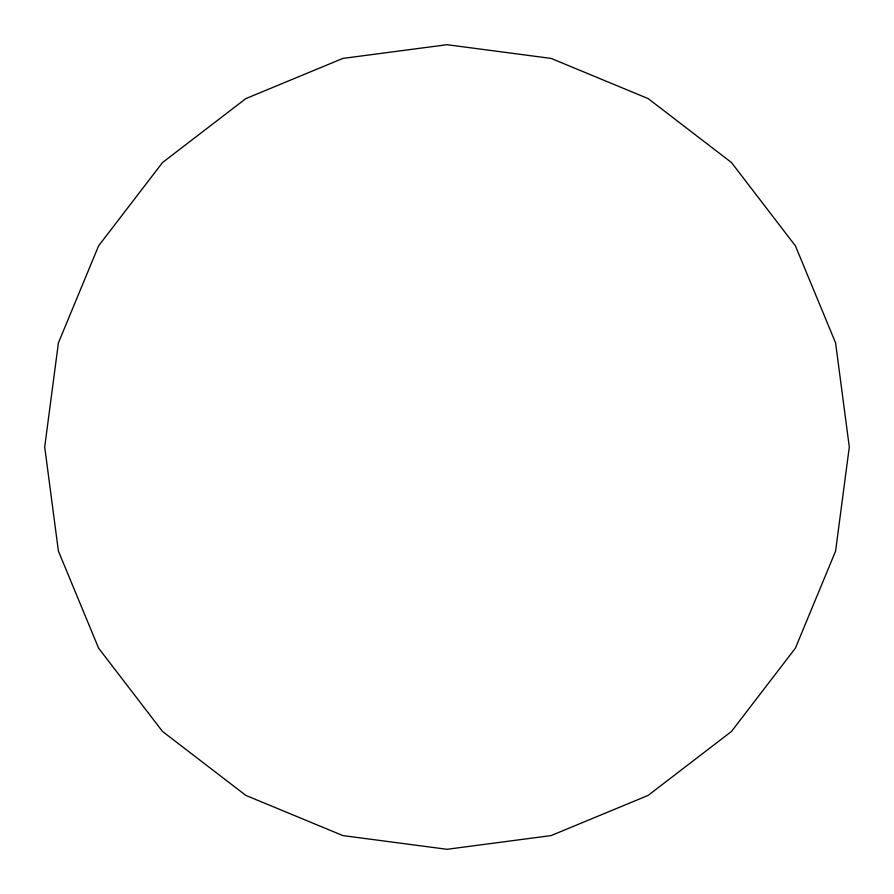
<?xml version="1.0" encoding="UTF-8"?>
<svg xmlns="http://www.w3.org/2000/svg" width="894" height="894" viewBox="0 0 894 894"><rect width="100%" height="100%" fill="white"/><g stroke="black" fill="none" stroke-linecap="round" stroke-linejoin="round"><path stroke-width="1.34" d="M58.412 342.883L44.7 447L58.412 551.117L98.597 648.15L162.529 731.471L245.85 795.403L342.883 835.588L447 849.3L551.117 835.588L648.15 795.403L731.471 731.471L795.403 648.15L835.588 551.117L849.3 447L835.588 342.883L795.403 245.85L731.471 162.529L648.15 98.597L551.117 58.412L447 44.7L342.883 58.412L245.85 98.597L162.529 162.529L98.597 245.85L58.412 342.883"/></g></svg>
